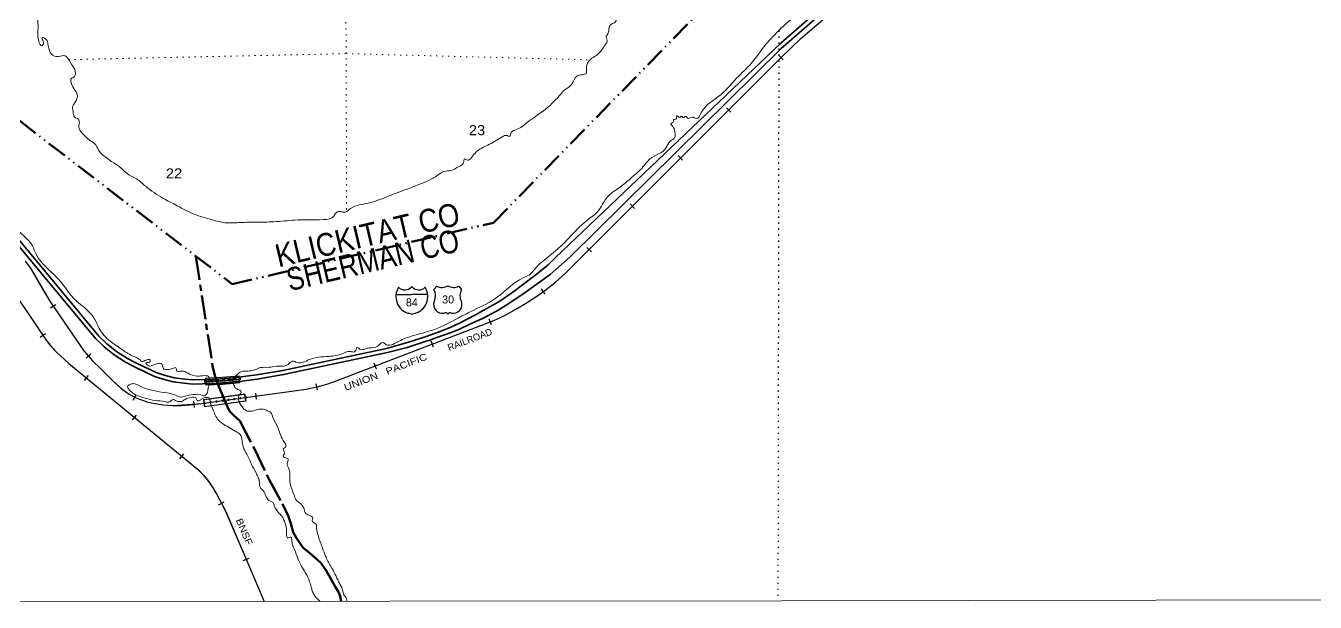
# Model space of a CAD drawing. Header units: feet. Extents: x -199 to 255675, y -686157 to -547785.
# Drawn here: x 18795 to 41355, y -686157 to -676074 of the extents above; entities that cross this region are included whole.
import ezdxf
from ezdxf.enums import TextEntityAlignment as Align

# ---------------------------------------------------------------- set-up
doc = ezdxf.new("R2010")
doc.units = ezdxf.units.FT
doc.header["$LTSCALE"] = 70
for name, pattern in [('DASH_DOUBLE_DOT', [9.2, 5, -1.2, 0.3, -1.2, 0.3, -1.2]), ('DOTTED', [1.5, 0.3, -1.2]), ('LONG_DASH_SHORT_DASH', [9.9, 6, -1.2, 1.5, -1.2])]:
    doc.linetypes.add(name, pattern=pattern)
for name, color, linetype, lineweight in [('10', 7, 'DASH_DOUBLE_DOT', 70), ('11', 7, 'LONG_DASH_SHORT_DASH', 60), ('15', 7, 'Continuous', 25), ('16', 7, 'Continuous', 25), ('18', 7, 'Continuous', 35), ('34', 7, 'Continuous', 25), ('39', 7, 'Continuous', 13), ('4', 7, 'Continuous', 13), ('55', 7, 'Continuous', 13), ('6', 7, 'DOTTED', 25), ('7', 7, 'DOTTED', 13)]:
    doc.layers.add(name, color=color, linetype=linetype, lineweight=lineweight)
doc.layers.add('12', color=7, linetype='Continuous')

msp = doc.modelspace()

# ---------------------------------------------------------------- linework, layer by layer
at = {"layer": '10'}
msp.add_lwpolyline([(-2.51, -676217.64), (4475.84, -677528.7), (5922.45, -677147.36), (12281.98, -674475.3), (14600.73, -674602.36), (22408.3, -680593.17), (26976.84, -679518.06), (32004.65, -674375.28)], dxfattribs=at)
at = {"layer": '11'}
msp.add_lwpolyline([(21769.02, -680105.51), (22061.38, -682019.58), (22105.12, -682192.36), (22158.93, -682355.13), (22324.62, -682737.04), (22360.57, -682815.44), (22436.67, -682893.95), (22538.84, -682986.59), (22796.62, -683477.18), (23052.29, -684009.92), (23286.14, -684436.2), (23394.01, -684657.34), (23429.84, -684781.91), (23471.63, -684930.59), (23533.61, -685035.16), (23647.64, -685204.13), (23757.85, -685290.77), (23952.18, -685463.97), (24048.21, -685600.76), (24132.18, -685745.55), (24216.13, -685896.36), (24266.13, -685976.8), (24294.05, -686051.17), (24311.47, -686144.49)], dxfattribs=at)
at = {"layer": '15'}
for p, q in [((25273.98, -680773.99), (25550.39, -680773.99)), ((25546.69, -680642.52), (25549.59, -680639.61)), ((25552.76, -680641.99), (25549.33, -680639.61)), ((25550.39, -681119.57), (25486.5, -681101.61)), ((25549.86, -681119.83), (25613.49, -681101.09))]:
    msp.add_line(p, q, dxfattribs=at)
msp.add_lwpolyline([(25825.75, -680773.99), (25549.86, -680773.99), (25550.39, -680773.99)], dxfattribs=at)
for centre, radius, start, end in [((25576.61, -680809.09), 306.13, 148.44436, 254.43378), ((25428.01, -680526.49), 165.66, 227.34248, 315.8117), ((25671.7, -680526.49), 165.66, 224.18831, 312.69403), ((25523.1, -680809.09), 306.13, 283.08087, 31.62484)]:
    msp.add_arc(centre, radius, start, end, dxfattribs=at)
at = {"layer": '16'}
for p, q in [((25934.55, -680685.69), (25985.86, -680626.93)), ((26177.62, -680620.96), (26177.34, -680621.16)), ((26369.71, -680626.84), (26421.1, -680685.69))]:
    msp.add_line(p, q, dxfattribs=at)
for centre, radius, start, end in [((26076.94, -680469.27), 182.07, 239.97227, 303.45418), ((26278.72, -680469.77), 181.52, 236.33975, 300.08743), ((26278.71, -680469.27), 182.07, 236.54582, 236.59441), ((25741.57, -680796.32), 222.05, 332.97043, 29.75871), ((26614.07, -680796.32), 222.05, 150.24129, 207.02957), ((26080.76, -680951.22), 151.42, 159.09177, 283.81923), ((26274.88, -680951.22), 151.42, 256.18077, 20.90823)]:
    msp.add_arc(centre, radius, start, end, dxfattribs=at)
for centre, major_axis, start_param, end_param in [((26136.1, -681150.04), (-19.56, 51.67), 4.95877769, 6.28318531), ((26219.55, -681150.04), (19.56, 51.67), 0, 1.32637542)]:
    msp.add_ellipse(centre, major_axis=major_axis, ratio=0.929097, start_param=start_param, end_param=end_param, dxfattribs=at)
at = {"layer": '18'}
for points in [[(39232.5, -671013.19), (36859.17, -672316.12), (36529.18, -672506.75), (36341.86, -672626.18), (36247.94, -672691.95), (36147.4, -672767.53), (32009.34, -676372.87)], [(39269.46, -671072.63), (36896, -672381.46), (36568.12, -672570.87), (36383.55, -672688.55), (36292, -672752.66), (36194.63, -672825.85), (32009.48, -676472.23)], [(15779.51, -676330.4), (20073.78, -681501.04), (20214.53, -681635.97), (20382.5, -681770.42), (20575.66, -681892.26), (20732.33, -681975.7), (21075.37, -682140.14), (21218.15, -682186.35), (21388.6, -682229.58), (21575.09, -682253.57), (21722.06, -682266.18), (22050.65, -682258.76), (22271.35, -682244.21), (22417.28, -682232.65), (22566.11, -682215.76), (22829.96, -682179.19), (23290.49, -682102.33), (25105.42, -681716.84)], [(15724.81, -676381.92), (20018.8, -681552.23), (20165.05, -681692.43), (20338.92, -681831.61), (20537.98, -681957.16), (20698.48, -682042.64), (21047.49, -682209.95), (21197.36, -682258.45), (21374.55, -682303.39), (21567.1, -682328.16), (21719.69, -682341.25), (22054.62, -682333.69), (22312.29, -682315.63), (22574.38, -682290.33), (22841.28, -682253.34), (23304.46, -682176.04), (25121, -681790.2)], [(25105.42, -681716.84), (25392.22, -681640.17), (25551.59, -681590.89), (25799.35, -681508.96), (26074.41, -681408.12), (26230.84, -681345.1), (26394.62, -681269.48), (26650.78, -681135.03), (27086.74, -680889.2), (27318.48, -680735.89), (27750.81, -680406.66), (27933.68, -680256.93), (28059.67, -680135.09), (32009.34, -676372.87)], [(25121, -681790.2), (25465.5, -681700.13), (25818.25, -681586.69), (25864.44, -681571.98), (25971.52, -681534.17), (26236.08, -681437.54), (26380.96, -681378.71), (26562.59, -681294.69), (26785.16, -681193.85), (26898.17, -681133.45), (27041.32, -681059.4), (27200.89, -680962.77), (27493.91, -680768.45), (27972.53, -680424.99), (28320.03, -680114.08), (32009.48, -676472.23)]]:
    msp.add_lwpolyline(points, dxfattribs=at)
at = {"layer": '34'}
for p, q in [((32047.4, -676667.36), (31971.08, -676587.31)), ((31131.55, -677585.54), (31053.3, -677507.36)), ((30287.32, -678423.55), (30209.07, -678345.36)), ((29446.58, -679269.57), (29368.34, -679191.39)), ((28690.53, -680029.86), (28612.29, -679951.67)), ((27881.56, -680766.67), (27819.03, -680675.43)), ((19227.95, -681009.05), (19319.32, -680946.71)), ((26943.11, -681306.74), (26903.48, -681203.48)), ((19049.08, -681520.38), (19140.76, -681458.49)), ((25928.46, -681693.32), (25888.83, -681590.05)), ((19851.97, -681888.05), (19935.1, -681815.09)), ((24928.36, -682079.9), (24888.74, -681976.63)), ((19822.99, -682278.43), (19893.2, -682192.95)), ((23897.62, -682443.36), (23874.02, -682335.3)), ((20671.78, -682620.5), (20725.84, -682524)), ((21745.11, -682748.91), (21738.04, -682638.53)), ((22834.26, -682607.55), (22819.19, -682497.97)), ((20660.37, -682969.62), (20730.57, -682884.15)), ((21490.56, -683648.16), (21560.77, -683562.69)), ((22166.49, -684452.01), (22264.54, -684400.82)), ((22599.28, -685427.8), (22701.01, -685384.39))]:
    msp.add_line(p, q, dxfattribs=at)
at = {"layer": '34', "lineweight": 13}
for p, q in [((21905.86, -682612.66), (22630.43, -682513.09)), ((21923.64, -682741.98), (21905.87, -682612.66)), ((21923.56, -682741.45), (22648.13, -682641.88)), ((22648.13, -682641.88), (22630.43, -682513.09))]:
    msp.add_line(p, q, dxfattribs=at)
at = {"layer": '34'}
for points in [[(32008.93, -676628.6), (32357.28, -676296.49), (36275.48, -672945.72), (36367.49, -672874.93), (36454.4, -672816.17), (36534.27, -672766.82), (36641.44, -672702.89), (45764.54, -667679.61), (45901.82, -667615.17), (46000.52, -667577.55), (46067.05, -667558.99), (46207.27, -667528.19), (50297.54, -666760.03), (50574.58, -666708.35), (50856.28, -666642.6), (51020.56, -666590.94), (58067.39, -663809.52), (58250.1, -663743.83), (58560.05, -663626.37), (63389.83, -661978.66), (63583.58, -661906.84), (63722.01, -661844.14), (63977.94, -661709.33)], [(18786.48, -680190.19), (18877.04, -680311.95), (19117.52, -680724.68), (19217.19, -680891.76), (19680.78, -681571.25), (19813.43, -681761.36), (19964.54, -681933.54), (20106.14, -682076.66), (20317.41, -682282), (20479.02, -682428.99), (20604.72, -682517.36), (20709.58, -682576.11), (20787.6, -682607.24), (20927.76, -682655.87), (21056.17, -682682.81), (21200.55, -682706.25), (21368.39, -682714.65), (21520.19, -682714.78), (21665.06, -682704.27), (21868.59, -682682.62), (23698.79, -682430.9), (23919.21, -682382.76), (24059.82, -682344.96), (24198.35, -682298.76), (26957.24, -681240.04), (27089.13, -681180.26), (27202.81, -681122.44), (27380.91, -681026.94), (27540.45, -680930.33), (27735.04, -680800.9), (27878.76, -680702.39), (28061.05, -680558.59), (28243.99, -680395.78), (32008.89, -676628.19)], [(18488.38, -680587.52), (19152.94, -681571.98), (19229.7, -681668.89), (19334.62, -681782.26), (19548.92, -681982.64), (21820.14, -683848.22), (21900.43, -683929.21), (21992.88, -684042.73), (22068.51, -684156.23), (22136.14, -684270.27), (22292.36, -684569.5), (22964.89, -686145.44)]]:
    msp.add_lwpolyline(points, dxfattribs=at)
at = {"layer": '34', "lineweight": 13}
for points in [[(32009.69, -676629.4), (32358.02, -676297.31), (36276.17, -672946.57), (36368.13, -672875.82), (36455, -672817.09), (36534.84, -672767.76), (36641.99, -672703.84), (45765.04, -667680.59), (45902.25, -667616.18), (46000.86, -667578.6), (46067.32, -667560.06), (46207.49, -667529.27), (50297.74, -666761.11), (50574.81, -666709.43), (50856.57, -666643.66), (51020.93, -666591.98), (58067.78, -663810.55), (58250.48, -663744.86), (58560.42, -663627.41), (63390.2, -661979.7), (63584, -661907.86), (63722.49, -661845.13), (63978.45, -661710.3)], [(18785.61, -680190.87), (18876.12, -680312.56), (19116.57, -680725.24), (19216.26, -680892.35), (19679.87, -681571.87), (19812.56, -681762.04), (19963.73, -681934.29), (20105.37, -682077.44), (20316.66, -682282.8), (20478.33, -682429.85), (20604.13, -682518.29), (20709.11, -682577.1), (20787.22, -682608.27), (20927.47, -682656.93), (21055.97, -682683.89), (21200.43, -682707.35), (21368.4, -682715.75), (21868.7, -682683.72), (23698.98, -682431.98), (23919.47, -682383.83), (24060.14, -682346.01), (24198.72, -682299.8), (26957.66, -681241.06), (27089.61, -681181.25), (27203.32, -681123.42), (27381.46, -681027.9), (27541.04, -680931.26), (27735.66, -680801.81), (27879.41, -680703.28), (28061.76, -680559.43), (28244.75, -680396.58), (32009.67, -676628.97)], [(18487.47, -680588.14), (19152.05, -681572.63), (19228.86, -681669.61), (19333.84, -681783.04), (19548.19, -681983.47), (21819.4, -683849.03), (21899.61, -683929.95), (21991.99, -684043.38), (22067.58, -684156.82), (22135.18, -684270.81), (22291.37, -684569.97), (22963.88, -686145.87)]]:
    msp.add_lwpolyline(points, dxfattribs=at)
msp.add_lwpolyline([(21914.88, -682619.5), (22623.59, -682522.11), (22639.11, -682635.04), (21930.4, -682732.43)], close=True, dxfattribs=at)
at = {"layer": '34', "linetype": 'DOTTED', "lineweight": 100}
msp.add_arc((-12525, -429233.65), 255770.44, 277.73836, 277.91118, dxfattribs=at)
at = {"layer": '39'}
for points in [[(32007.95, -676117.45), (32695.85, -675511.36), (33433.23, -674884.69), (34206.61, -674183.74), (34324.82, -674071.27), (34382.94, -674031.1), (34477.09, -673934.7), (34551.22, -673866.41), (34649.48, -673836.25), (34679.47, -673763.97), (34781.7, -673703.7), (34939.99, -673565.11), (34994.04, -673478.77), (35178.44, -673364.26), (35430.91, -673151.35), (35503.06, -673097.11), (35982, -672723.51), (36362.77, -672444.29), (36703.5, -672223.31), (36881.92, -672130.88), (36913.93, -672072.65), (36994.14, -672046.51), (37066.37, -672050.48), (37194.66, -671978.15), (37385.02, -671823.49), (37541.27, -671658.81), (37727.58, -671472.04), (37953.98, -671263.16), (38150.38, -671122.54), (38330.71, -670957.85), (38454.9, -670821.29), (39088.48, -670574.05), (39393.14, -670383.2), (39689.86, -670252.56), (39848.17, -670130.03), (39924.28, -670041.67), (40106.74, -669967.31), (40235.03, -669898.99), (40269.15, -669907), (40279.27, -669975.24), (40337.45, -669975.21), (40487.75, -669864.73), (40573.9, -669780.38), (40644.06, -669744.21), (40778.41, -669703.99), (41057.06, -669559.31), (41281.61, -669462.84), (41586.3, -669296.07), (41923.03, -669083.12), (42075.35, -668978.66), (42149.55, -668954.53), (42207.75, -668974.57), (42271.86, -668910.31), (42373.97, -668769.74), (42456.11, -668685.39), (42548.31, -668629.14), (42632.63, -668673.25), (42682.78, -668675.23), (42919.41, -668612.88), (43105.92, -668568.62), (43214.22, -668548.48), (43246.23, -668486.24), (43260.2, -668434.05), (43266.17, -668399.92), (43318.3, -668377.81), (43302.16, -668313.59), (43364.3, -668273.41), (43428.49, -668269.36), (43486.73, -668319.51), (43508.83, -668343.58), (43567.01, -668341.54), (43621.2, -668361.59), (43673.35, -668355.54), (43883.87, -668273.12), (44112.42, -668168.62), (44328.97, -668090.22), (44579.6, -667995.74), (44922.42, -667834.97), (45371.52, -667644.04), (45834.63, -667424.99), (46135.39, -667316.44), (46562.57, -667227.88), (46899.48, -667149.41), (47272.53, -667088.99), (47647.56, -667010.5), (48066.7, -666917.94), (48419.69, -666853.51), (48967.21, -666752.84), (49432.48, -666654.23), (49943.88, -666541.55), (50453.29, -666442.91)], [(31272.4, -673601.87), (31218, -673676), (31181.79, -673706.01), (31151.5, -673772.17), (31147.37, -673820.35), (31135.24, -673852.43), (31050.88, -673864.24), (30922.32, -673885.95), (30825.68, -673994.09), (30743.19, -674058.1), (30684.71, -674160.32), (30624.22, -674262.53), (30539.76, -674314.49), (30391.12, -674338.16), (30244.25, -674456.19), (30169.73, -674548.33), (30077, -674696.62), (29972.21, -674848.9), (29859.44, -674981.08), (29790.93, -675075.24), (29704.08, -675279.77), (29599.29, -675432.05), (29460.33, -675600.29), (29353.58, -675732.49), (29238.94, -675812.47), (29208.7, -675858.55), (29198.53, -675912.73), (29146.25, -675940.69), (29107.93, -676010.84), (29045.6, -676042.79), (29009.36, -676082.84), (28997.17, -676143.03), (28978.91, -676217.26), (28948.66, -676269.37), (28966.6, -676321.62), (28928.22, -676413.86), (28805.35, -676570.1), (28722.88, -676628.09), (28644.41, -676694.11), (28612.12, -676760.27), (28603.88, -676844.57), (28603.74, -676898.77), (28519.33, -676930.65), (28442.98, -676950.51), (28326.1, -677120.83), (28225.53, -677192.81), (28151.03, -677276.92), (28038.29, -677395.05), (27951.74, -677481.13), (27814.93, -677589.15), (27567.52, -677767.12), (27378.48, -677889.04), (27290, -677940.99), (27261.73, -678007.16), (27203.54, -677990.93), (27141.25, -678010.83), (26908, -678146.68), (26698.9, -678260.52), (26642.54, -678314.56), (26580.1, -678394.69), (26523.8, -678424.64), (26473.66, -678402.42), (26451.4, -678472.62), (26374.94, -678536.64), (26234.22, -678604.5), (26111.7, -678622.22), (25985.01, -678700.16), (25806.06, -678798.02), (25450.33, -678935.53), (25114.69, -679065.07), (24763.03, -679182.51), (24441.49, -679296.03), (24385.17, -679336.02), (24284.81, -679321.68), (24218.48, -679349.6), (24184.21, -679405.72), (24003.35, -679463.42), (23499.36, -679474.03), (23137.87, -679503.12), (22786.49, -679508.14), (22521.43, -679517.42), (22278.47, -679518.74), (22061.75, -679469.94), (21738.74, -679366.63), (21445.96, -679223.26), (21195.31, -679088.03), (20892.64, -678882.4), (20734.35, -678753.46), (20569.94, -678660.64), (20455.75, -678555.92), (20289.37, -678449.05)], [(20916.95, -682004.28), (20896.95, -681972.1), (20939.14, -681962.18), (20971.3, -681946.21), (20969.36, -681920.11), (20913.15, -681915.93), (20862.9, -681937.87), (20822.72, -681947.8), (20799.39, -681925.89), (20656.62, -681846.06), (20467.65, -681728.43), (20270.28, -681589.78), (20081.31, -681371.31), (19997.33, -681199.05), (19629.89, -680837.73), (19373.73, -680514.23), (18974.8, -680068.88), (18911.81, -679926.03), (18582.17, -679585.72), (18506.58, -679501.69), (18451.99, -679434.47), (18384.8, -679253.81), (18275.63, -679196.16), (18237.83, -679157.18), (18061.46, -678963.91), (17922.88, -678816.87), (17897.68, -678724.44), (17775.91, -678619.4), (17641.53, -678468.15), (17511.35, -678316.9), (17381.17, -678161.45), (17238.4, -677980.79), (17188, -677846.35), (17074.45, -677787.42), (16988.4, -677670.74), (16872.34, -677515.82), (16847.86, -677489.23), (16768.22, -677401.09), (16797.47, -677379.99), (16676.09, -677308.48), (16696.69, -677241.34), (16625.3, -677203.53), (16595.91, -677169.92), (16520.32, -677081.69), (16310.35, -676833.81), (16150.78, -676623.74), (15957.61, -676417.87), (15798.04, -676258.22), (15672.06, -676094.37), (15483.09, -675938.92), (15260.53, -675762.46), (15016.97, -675615.41), (14697.83, -675464.16), (14223.31, -675359.13), (13656.4, -675346.52), (13168.98, -675465.56), (12753.08, -675574.79), (12644.56, -675610.62), (12606.3, -675656.69), (12513.84, -675694.57), (12284.79, -675758.16), (11842.73, -675891.41), (11495.13, -675988.79), (11195.65, -676110.4), (10938.36, -676226.11), (10618.78, -676355.69), (10313.22, -676505.39), (10065.89, -676651.24), (9870.77, -676793.22), (9717.84, -676925.29), (9675.52, -676989.41), (9641.26, -677039.5), (9597.18, -676999.23), (9579.2, -676963.04), (9548.93, -677025.19), (9560.7, -677135.64), (9586.43, -677284.28), (9608.27, -677384.72), (9624.16, -677453.02), (9618.04, -677489.14), (9535.48, -677587.28), (9380.55, -677715.32), (9249.8, -677811.31), (9157.29, -677871.28), (9111.11, -677871.15), (9089.23, -677788.77), (9175.91, -677652.5), (9262.55, -677530.29), (9343.18, -677406.05), (9405.74, -677277.74), (9452.12, -677197.57)], [(20289.37, -678449.05), (20183.16, -678364.43), (20095, -678289.89), (20019.04, -678157.18), (19910.83, -678072.55), (19780.62, -677949.72), (19722.66, -677845.16), (19730.85, -677782.94), (19714.97, -677708.62), (19646.79, -677672.29), (19622.95, -677571.84), (19617.17, -677473.45), (19649.42, -677425.36), (19681.7, -677365.22), (19697.94, -677295), (19634, -677168.34), (19588.1, -677057.8), (19584.21, -677005.59), (19644.56, -676961.59), (19664.79, -676901.42), (19606.9, -676764.74), (19548.91, -676672.23), (19518.9, -676627.97), (19486.84, -676601.78), (19370.36, -676611.49), (19237.96, -676564.94), (19198.05, -676466.45), (19178.2, -676376.05), (19140.23, -676301.66), (19084.06, -676281.43), (19097.96, -676345.71), (19095.79, -676409.95), (19067.65, -676421.91), (19023.66, -676349.51), (19003.94, -676204.91), (19010.27, -676082.47), (19000.51, -675974.03), (18974.61, -675891.64), (18926.62, -675811.2), (18864.59, -675728.72), (18866.68, -675692.58), (18896.93, -675640.47), (18901.29, -675635.46)], [(32008.89, -676116.62), (31904.7, -676224.82), (31736.28, -676408.13), (31491.46, -676726.31), (31231.78, -676992.58), (30921.78, -677306.89), (30617.9, -677587.09), (30525.26, -677697.25), (30453.04, -677670.94), (30374.68, -677692.8), (30346.66, -677658.59), (30288.38, -677678.5), (30266.35, -677654.35), (30238.19, -677676.35), (30184.05, -677648.09), (30169.84, -677708.28), (30129.67, -677714.19), (30131.58, -677752.34), (30111.46, -677768.34), (30083.29, -677794.36), (30113.3, -677836.6), (30141.31, -677878.84), (30155.16, -677957.18), (30152.99, -678023.42), (30068.01, -678093.18), (29995.91, -678211.69), (29715.26, -678404.09), (29593.48, -678542.74), (29394.01, -678727.6), (29188.24, -678899.86), (28982.47, -679055.32), (28793.5, -679332.61), (28604.53, -679483.86), (28293.78, -679790.57), (28071.21, -680004.85), (27684.14, -680346.16), (27600.15, -680434.39), (27495.17, -680484.81), (27050.05, -680816.72), (26634.32, -681047.79), (26432.75, -681148.63), (26361.36, -681186.44), (25947.73, -681383.91), (25523.6, -681509.95), (25295.05, -681607.2), (25094.17, -681648.78), (25044.88, -681614.98), (24945.5, -681682.49), (24826.52, -681707.41), (24721.54, -681728.42), (24656.23, -681737.88), (24595.56, -681703.21), (24547.71, -681775.71), (24473.78, -681770.44), (24339.4, -681808.25), (24095.84, -681858.66), (23751.5, -681913.28), (23645.73, -681959.85), (23541.31, -681963.57), (23461.75, -681942.69), (23384.61, -681999.26), (23179.73, -682030.8), (23049.17, -682048.49), (22900.58, -682054.09), (22761.91, -682105.9), (22546.93, -682132.87), (22474.56, -682193.41), (22414.16, -682259.49), (22430.02, -682341.85), (22465.99, -682410.21), (22520.13, -682440.47), (22558.21, -682466.68), (22560.13, -682500.82), (22527.92, -682536.86), (22517.74, -682593.04), (22531.61, -682663.35), (22579.62, -682735.76), (22625.67, -682790.1), (22687.84, -682816.37), (22756.12, -682812.55), (22846.54, -682786.71), (22948.95, -682780.98), (23025.19, -682807.3), (23075.31, -682835.54), (23123.24, -682938.07), (23207.16, -683102.93), (23251.01, -683231.54), (23316.96, -683356.2), (23346.91, -683420.53), (23336.81, -683444.59), (23306.64, -683466.59)], [(23945.62, -686145.19), (23896.37, -686100.22), (23850.33, -686043.88), (23814.37, -685973.51), (23792.45, -685905.19), (23770.56, -685826.83), (23728.68, -685716.29), (23670.7, -685613.74), (23604.73, -685501.13), (23542.84, -685358.41), (23481, -685199.64), (23453.11, -685111.22), (23429.25, -685018.81), (23407.15, -685022.76), (23377, -685034.72), (23363.01, -685010.59), (23359.26, -684902.17), (23333.47, -684777.62), (23269.55, -684646.95), (23217.49, -684590.59), (23167.46, -684524.19), (23141.49, -684471.92), (23135.56, -684433.76), (23049.36, -684377.3), (23003.34, -684314.94), (22975.39, -684250.61), (22947.4, -684202.35), (22899.33, -684154.03), (22883.51, -684059.63), (22863.62, -683981.28), (22823.69, -683892.83), (22745.75, -683744.05), (22679.85, -683601.32), (22611.91, -683472.64), (22578.12, -683336.03), (22560.28, -683241.62), (22488.15, -683181.19), (22261.6, -683046.03), (22169.42, -682975.5), (22067.5, -682782.48), (22023.64, -682659.9), (21997.87, -682584.52), (21901.34, -682587.27), (21855.09, -682615.25), (21812.87, -682637.21), (21792.82, -682627.12), (21772.84, -682584.9), (21688.54, -682574.62), (21584.05, -682608.45), (21521.71, -682644.41), (21481.55, -682648.31), (21427.37, -682634.11), (21373.21, -682611.87), (21300.82, -682655.83), (21228.56, -682647.59), (21057.94, -682629.04), (20885.37, -682586.39), (20712.84, -682527.68), (20600.64, -682435.01), (20576.67, -682382.74), (20618.92, -682350.74), (20669.16, -682332.82), (20805.57, -682383.39), (20943.98, -682433.98), (21162.72, -682480.78), (21377.46, -682521.54), (21517.89, -682568.11), (21570.12, -682556.22), (21724.81, -682524.54), (21857.31, -682530.94), (21919.52, -682545.17), (21967.81, -682503.14), (21984.08, -682420.88), (22000.29, -682360.7), (22004.49, -682286.43), (22001.54, -682226.35), (21797.34, -682202.2), (21635.39, -682152.88), (21555.16, -682118.52), (21482.87, -682120.32), (21438.71, -682114.17), (21420.79, -682055.9), (21362.53, -682067.78), (21284.17, -682087.63), (21203.91, -682069.34), (21181.99, -682003.02), (21151.92, -681980.85), (21087.66, -681986.69), (21019.33, -682010.59), (20957.05, -682026.47), (20916.95, -682004.28)], [(23306.64, -683466.59), (23308.54, -683508.75), (23322.47, -683560.99), (23306.36, -683577), (23304.27, -683613.14), (23344.38, -683631.32), (23388.48, -683657.54), (23372.3, -683705.68), (23390.11, -683808.12), (23414.04, -683876.44), (23413.76, -683986.86), (23415.62, -684047.09), (23443.44, -684161.6), (23485.32, -684274.15), (23527.25, -684368.63), (23605.38, -684439.11), (23667.38, -684535.65), (23683.31, -684587.9), (23747.44, -684636.26), (23795.58, -684656.48), (23817.6, -684682.64), (23805.42, -684734.8), (23843.49, -684769.04), (23873.56, -684789.2), (23883.43, -684853.47), (23915.17, -685010.15), (23988.94, -685215.14), (24038.8, -685349.79), (24128.72, -685522.7), (24210.67, -685673.5), (24266.58, -685794.12), (24302.55, -685862.48), (24338.49, -685942.88), (24366.37, -686035.31), (24402.39, -686085.6), (24416.35, -686143.87)]]:
    msp.add_spline(points, degree=3, dxfattribs=at)
at = {"layer": '4'}
msp.add_lwpolyline([(0, -686157.2), (0, -549186.32), (31834.35, -549164.42), (63668.65, -549098.74), (95502.83, -548989.27), (127336.83, -548836), (159170.58, -548638.96), (191004.04, -548398.11), (222837.13, -548113.49), (254669.81, -547785.08), (255674.76, -639106.77), (223716.47, -639436.48), (224155.96, -685078.02), (192134.46, -685364.33), (160112.61, -685606.59), (128090.45, -685804.81), (96068.05, -685958.97), (64045.47, -686069.09), (32022.77, -686135.17)], close=True, dxfattribs=at)
msp.add_lwpolyline([(0, -686157.2), (0, -549186.32), (31834.35, -549164.42), (63668.65, -549098.74), (95502.83, -548989.27), (127336.83, -548836), (159170.58, -548638.96), (191004.04, -548398.11), (222837.13, -548113.49), (254669.81, -547785.08), (255674.76, -639106.77), (223716.47, -639436.48), (224155.96, -685078.02), (192134.46, -685364.33), (160112.61, -685606.59), (128090.45, -685804.81), (96068.05, -685958.97), (64045.47, -686069.09), (32022.77, -686135.17)], close=True, dxfattribs=at)
at = {"layer": '55'}
for p, q in [((22538.03, -682320.73), (22529.29, -682194.97)), ((21945.86, -682360.8), (21937.19, -682236.1))]:
    msp.add_line(p, q, dxfattribs=at)
for points in [[(21938.24, -682236.09), (22226.21, -682220.05), (22529.29, -682194.97)], [(21945.74, -682243.69), (22226.76, -682228.03), (22521.86, -682203.61), (22525.07, -682249.91)], [(21941.53, -682298.44), (22234.6, -682283.07), (22530.49, -682257.47)], [(22525.07, -682249.91), (22234.05, -682275.09), (21948.96, -682290.04), (21945.74, -682243.69)], [(21946.91, -682361.85), (22234.6, -682346.09), (22538.03, -682320.73)], [(21950.07, -682306), (22235.15, -682291.05), (22526.19, -682265.87), (22529.49, -682313.42)], [(22529.49, -682313.42), (22234.05, -682338.11), (21953.37, -682353.48), (21950.07, -682306)]]:
    msp.add_lwpolyline(points, dxfattribs=at)
at = {"layer": '55', "linetype": 'DOTTED', "lineweight": 100}
for centre, radius, start, end in [((20931.7, -664256.61), 18064.92, 273.12668, 275.15656), ((21595.81, -673055.6), 9247.65, 272.15004, 275.80851)]:
    msp.add_arc(centre, radius, start, end, dxfattribs=at)
at = {"layer": '6'}
msp.add_line((31970.36, -676156.64), (31954.53, -686135.26), dxfattribs=at)
at = {"layer": '7'}
msp.add_line((24393.44, -674962.02), (24409.05, -679313.81), dxfattribs=at)
msp.add_lwpolyline([(19543.91, -676665.87), (24398.14, -676561.57), (28676.44, -676669.29)], dxfattribs=at)

# ---------------------------------------------------------------- texts
at = {"layer": '12'}
for s, width, p in [('KLICKITAT CO', 0.9, (23216.98, -680300.13)), ('SHERMAN CO', 0.85, (23411.83, -680717.73))]:
    msp.add_text(s, height=400, rotation=13.242, dxfattribs=dict(at, width=width)).set_placement(p)
at = {"layer": '15'}
msp.add_text('84', height=140, dxfattribs=at).set_placement((25549.31, -680982.1), align=Align.CENTER)
at = {"layer": '16'}
msp.add_text('30', height=140, dxfattribs=at).set_placement((26184.17, -680931.47), align=Align.CENTER)
at = {"layer": '34'}
msp.add_text('RAILROAD', height=120, rotation=20.994, dxfattribs=at).set_placement((26203.05, -681765.1))
for s, rotation, width, p in [('UNION   PACIFIC', 20.994, 1.2, (24391.27, -682462.13)), ('BNSF', 293.11, 1.15, (22465.95, -684721.49))]:
    msp.add_text(s, height=120, rotation=rotation, dxfattribs=dict(at, width=width)).set_placement(p)
at = {"layer": '7', "width": 1.1}
for s, p in [('23', (26546.11, -677987.39)), ('22', (21246.05, -678743.61))]:
    msp.add_text(s, height=175, dxfattribs=at).set_placement(p)

doc.saveas('drawing.dxf')
